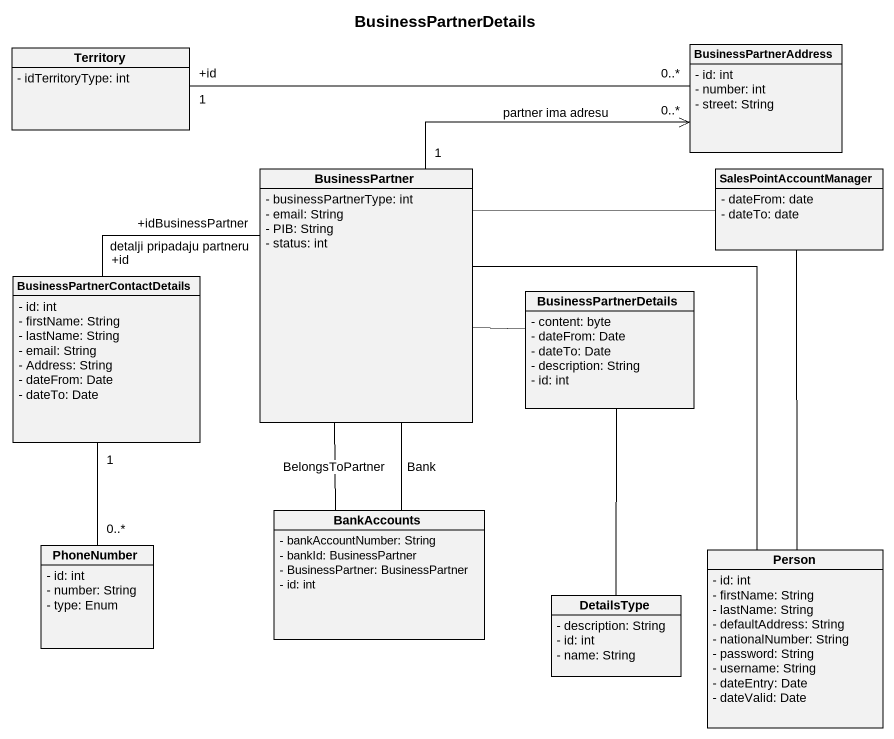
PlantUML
@startuml
title BusinessPartnerDetails
hide circle
hide empty members
skinparam classAttributeIconSize 0
class Territory {
  - idTerritoryType: int
}
class BusinessPartnerAddress {
  - id: int
  - number: int
  - street: String
}
class BusinessPartner {
  - businessPartnerType: int
  - email: String
  - PIB: String
  - status: int
}
class SalesPointAccountManager {
  - dateFrom: date
  - dateTo: date
}
class "BusinessPartnerContactDetails" as BusinessPartnerContactDetail {
  - id: int
  - firstName: String
  - lastName: String
  - email: String
  - Address: String
  - dateFrom: Date
  - dateTo: Date
}
class BusinessPartnerDetails {
  - content: byte
  - dateFrom: Date
  - dateTo: Date
  - description: String
  - id: int
}
class BankAccounts {
  - bankAccountNumber: String
  - bankId: BusinessPartner
  - BusinessPartner: BusinessPartner
  - id: int
}
class PhoneNumber {
  - id: int
  - number: String
  - type: Enum
}
class "Person" as Person_ {
  - id: int
  - firstName: String
  - lastName: String
  - defaultAddress: String
  - nationalNumber: String
  - password: String
  - username: String
  - dateEntry: Date
  - dateValid: Date
}
class DetailsType {
  - description: String
  - id: int
  - name: String
}
Territory "+id\n1" -right- "0..*" BusinessPartnerAddress
BusinessPartnerAddress "0..*" <-left- "1" BusinessPartner : partner ima adresu
BusinessPartner -right- SalesPointAccountManager
BusinessPartner -- BankAccounts : Bank
BusinessPartnerContactDetail "+id" -right- "+idBusinessPartner" BusinessPartner : detalji pripadaju partneru
BusinessPartnerContactDetail "1" -- "0..*" PhoneNumber
BusinessPartnerDetails -left- BusinessPartner
BankAccounts -up- BusinessPartner : BelongsToPartner
Person_ -up- BusinessPartner
Person_ -up- SalesPointAccountManager
DetailsType -up- BusinessPartnerDetails
@enduml
